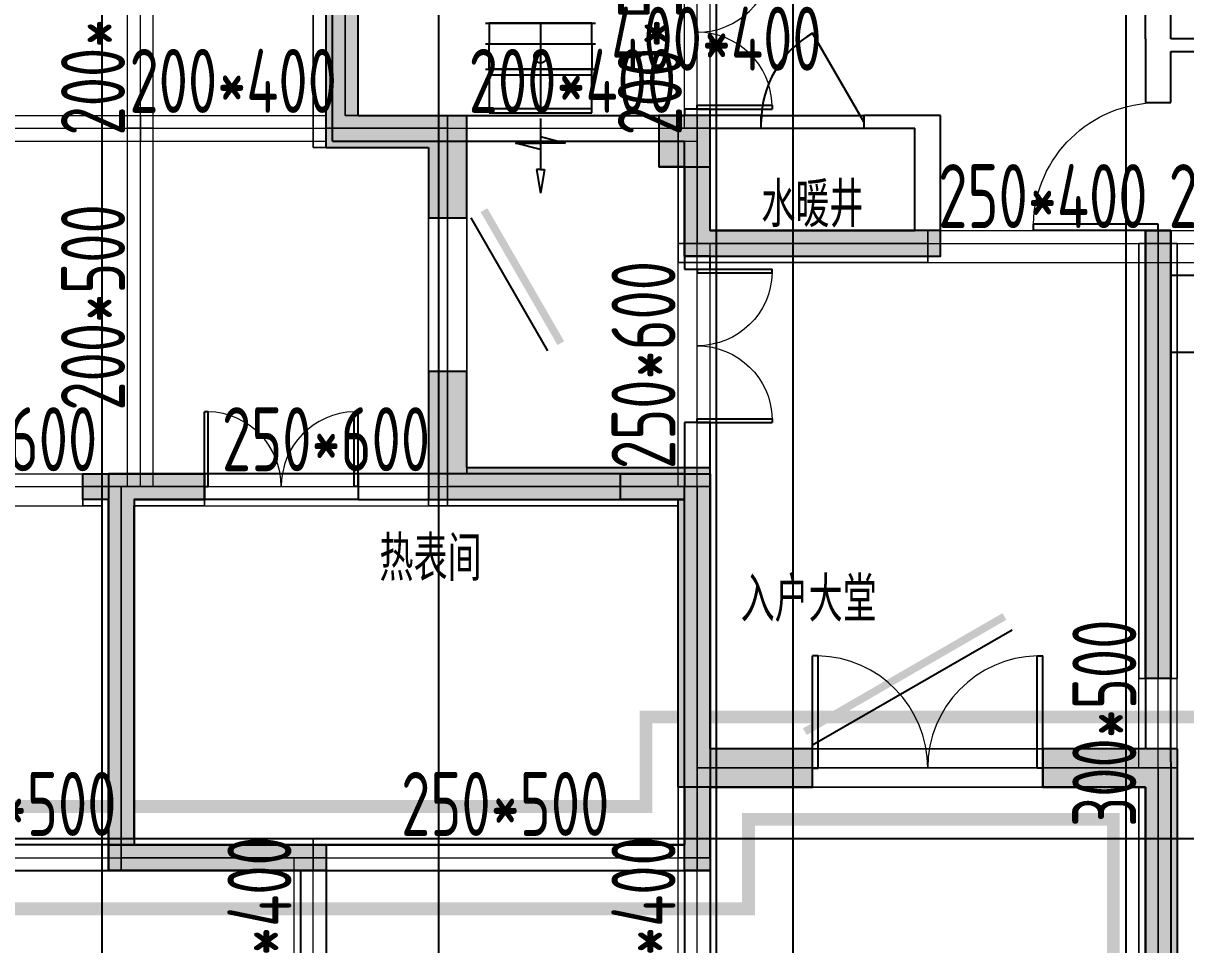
# Model space of a CAD drawing. Extents: x 369444 to 684549, y -549309 to 575337.
# Drawn here: x 585009 to 594090, y 454426 to 461628 of the extents above; entities that cross this region are included whole.
import ezdxf

# ---------------------------------------------------------------- set-up
doc = ezdxf.new("R2010")
doc.units = 0
doc.header["$LTSCALE"] = 1000
doc.header["$MEASUREMENT"] = 0
doc.linetypes.add('CENTER2', pattern=[1.125, 0.75, -0.125, 0.125, -0.125])
doc.linetypes.add('DASH', pattern=[0.35, 0.25, -0.1])
for name, color, linetype, lineweight, true_color in [('-1-0-1', 7, 'Continuous', 0, 0xc0c0c0), ('-1-1-2', 7, 'Continuous', 0, 0xc0c0c0), ('-2-0-1', 1, 'Continuous', 0, 0xff0000), ('-2-1-2', 9, 'Continuous', 0, 0x808080), ('1-6-1', 7, 'Continuous', 0, 0x55ff55), ('1-6-2', 7, 'Continuous', 0, 0x55ff55), ('11-6-1', 2, 'Continuous', 0, 0xffff00), ('11-6-2', 2, 'Continuous', 0, 0xffff00), ('11-6-5', 2, 'Continuous', 0, 0xffff00), ('12-6-1', 4, 'Continuous', 0, 0x00ffff), ('12-6-2', 4, 'Continuous', 0, 0x00ffff), ('12-6-5', 4, 'Continuous', 0, 0x00ffff)]:
    doc.layers.add(name, color=color, linetype=linetype, lineweight=lineweight, true_color=true_color)
for name, color, linetype in [('A-WALL-HATCH', 8, 'Continuous'), ('COLUMN', 9, 'Continuous'), ('DOTE', 1, 'Continuous'), ('DUCT-送风中心线', 1, 'CENTER2'), ('DUCT-送风法兰', 2, 'Continuous'), ('DUCT-送风管', 11, 'Continuous'), ('DUCT-送风管端线', 2, 'Continuous'), ('DUCT-送风阀门', 7, 'Continuous'), ('PUB_HATCH', 8, 'Continuous'), ('SURFACE', 6, 'Continuous'), ('WALL', 9, 'Continuous'), ('WINDOW', 4, 'Continuous'), ('房间名称', 72, 'Continuous'), ('砼墙', 151, 'Continuous'), ('防火分区线', 7, 'Continuous'), ('颜洞口', 1, 'Continuous'), ('风管标注', 3, 'Continuous')]:
    doc.layers.add(name, color=color, linetype=linetype)
doc.styles.add('HNSJY', font='hnsjy-07.shx', dxfattribs={"width": 0.8, "bigfont": 'hnsjy-hz.shx'})
doc.styles.add('yjkcad', font='yjkeng.shx', dxfattribs={"width": 0.7, "height": 250, "bigfont": 'yjkchn.shx'})

# ---------------------------------------------------------------- blocks, each defined once
blk = doc.blocks.new('$DORLIB2D$00000228')
at = {"color": 0, "lineweight": -2}
blk.add_line((0.5, 0), (0, 0.866), dxfattribs=at)
blk.add_arc((0.5, 0), 1, 120, 180, dxfattribs=at)
blk = doc.blocks.new('$DorLib2D$00000002')
for p, q in [((-0.5, 0), (-0.5, 0.4875)), ((-0.475, 0.4875), (-0.5, 0.4875)), ((-0.475, 0), (-0.475, 0.4875)), ((0.475, 0), (0.475, 0.4875)), ((0.475, 0.4875), (0.5, 0.4875)), ((0.5, 0), (0.5, 0.4875)), ((-0.5, 0), (-0.475, 0)), ((0.5, 0), (0.475, 0))]:
    blk.add_line(p, q)
at = {"lineweight": 13}
for centre, start, end in [((-0.4875, 0), 0, 88.5307), ((0.4875, 0), 91.4693, 180)]:
    blk.add_arc(centre, 0.4875, start, end, dxfattribs=at)
blk = doc.blocks.new('$DorLib2D$00000001')
for p, q in [((0.45, 0.975), (0.5, 0.975)), ((0.45, 0), (0.45, 0.975)), ((0.5, 0), (0.5, 0.975)), ((0.5, 0), (0.45, 0))]:
    blk.add_line(p, q)
at = {"lineweight": 13}
blk.add_arc((0.475, 0), 0.975, 91.46928, 180, dxfattribs=at)
blk = doc.blocks.new('$DorLib2D$00000191')
at = {"layer": 'WINDOW', "color": 0}
blk.add_line((-0.5, 0.15), (0.366, 0.65), dxfattribs=at)
at = {"layer": 'WINDOW', "color": 0, "const_width": 0.05}
blk.add_lwpolyline([(-0.55, 0.2366), (0.316, 0.7366)], dxfattribs=at)
blk = doc.blocks.new('$DorLib2D$00000193')
at = {"color": 0}
blk.add_line((-0.5, 0.1), (0.366, 0.6), dxfattribs=at)
at = {"color": 0, "const_width": 0.0333}
blk.add_lwpolyline([(-0.5333, 0.1577), (0.3327, 0.6577)], dxfattribs=at)
blk = doc.blocks.new('N-风管')
at = {"color": 0}
for p, q in [((38489425006.00251, 3905555356.606787, -12000), (38489425006.00251, 3905554956.808326, -12000)), ((38489425006.00251, 3905555214.988154, -12000), (38489425200.519524, 3905555165.156862, -12000)), ((38489425005.343964, 3905555115.156862, -12000), (38489424810.168404, 3905555165.156862, -12000)), ((38489424810.168404, 3905555165.156862, -12000), (38489425005.343964, 3905555165.156862, -12000)), ((38489425200.519524, 3905555165.156862, -12000), (38489425005.343964, 3905555165.156862, -12000)), ((38489425006.00251, 3905554956.808326, -12000), (38489424974.540817, 3905554956.808326, -12000)), ((38489424974.540817, 3905554956.808326, -12000), (38489425006.00251, 3905554771.894629, -12000)), ((38489425037.464203, 3905554956.808326, -12000), (38489425006.00251, 3905554771.894629, -12000)), ((38489425006.00251, 3905554956.808326, -12000), (38489425037.464203, 3905554956.808326, -12000))]:
    blk.add_line(p, q, dxfattribs=at)
at = {"layer": 'DUCT-送风中心线', "color": 0}
for p, q in [((38489425005.657181, 3905556100.868361, -0.000001), (38489425005.656967, 3905555941.289535, -0.000001)), ((38489425005.656967, 3905555740.889535, -0.000001), (38489425005.656967, 3905555435.609428, -0.000001))]:
    blk.add_line(p, q, dxfattribs=at)
at = {"layer": 'DUCT-送风法兰', "color": 0}
for p, q in [((38489424575.657181, 3905556100.96836, -0.000001), (38489425435.657181, 3905556100.96836, -0.000001)), ((38489424575.656967, 3905555941.189535, -0.000001), (38489425435.656967, 3905555941.189535, -0.000001)), ((38489424575.656967, 3905555740.989535, -0.000001), (38489425435.656967, 3905555740.989535, -0.000001))]:
    blk.add_line(p, q, dxfattribs=at)
at = {"layer": 'DUCT-送风管', "color": 0}
for p, q in [((38489424605.657181, 3905556100.868877, -0.000001), (38489424605.656967, 3905555941.290051, -0.000001)), ((38489425405.656967, 3905555941.289019, -0.000001), (38489425405.657181, 3905556100.867844, -0.000001)), ((38489424605.656982, 3905555741.0895, -0.000001), (38489424605.656967, 3905555941.0895, -0.000001)), ((38489425405.656967, 3905555941.089571, -0.000001), (38489425405.656982, 3905555741.089571, -0.000001)), ((38489424605.656967, 3905555740.889535, -0.000001), (38489424605.656967, 3905555435.609428, -0.000001)), ((38489425405.656967, 3905555435.609428, -0.000001), (38489425405.656967, 3905555740.889535, -0.000001))]:
    blk.add_line(p, q, dxfattribs=at)
at = {"layer": 'DUCT-送风管端线', "color": 0}
for p, q in [((38489425405.657181, 3905556100.867844, -0.000001), (38489424605.657181, 3905556100.868877, -0.000001)), ((38489424605.656967, 3905555941.290051, -0.000001), (38489425405.656967, 3905555941.289019, -0.000001)), ((38489424605.656967, 3905555941.0895, -0.000001), (38489425405.656967, 3905555941.089571, -0.000001)), ((38489425405.656967, 3905555740.889535, -0.000001), (38489424605.656967, 3905555740.889535, -0.000001)), ((38489424605.656982, 3905555741.0895, -0.000001), (38489425405.656982, 3905555741.089571, -0.000001)), ((38489424605.656967, 3905555435.609428, -0.000001), (38489425405.656967, 3905555435.609428, -0.000001))]:
    blk.add_line(p, q, dxfattribs=at)
at = {"layer": 'DUCT-送风阀门', "color": 0}
for p, q in [((38489425005.656967, 3905555928.589535, -0.000001), (38489425005.656982, 3905555753.589535, -0.000001)), ((38489424955.755638, 3905555844.229049, -0.000001), (38489424956.54261, 3905555850.458589, -0.000001)), ((38489424955.755638, 3905555837.949997, -0.000001), (38489424955.755638, 3905555844.229049, -0.000001)), ((38489424956.54261, 3905555831.720458, -0.000001), (38489424955.755638, 3905555837.949997, -0.000001)), ((38489424956.54261, 3905555850.458589, -0.000001), (38489424958.104149, 3905555856.540373, -0.000001)), ((38489424958.104149, 3905555825.638674, -0.000001), (38489424956.54261, 3905555831.720458, -0.000001)), ((38489424958.104149, 3905555856.540373, -0.000001), (38489424960.415619, 3905555862.378489, -0.000001)), ((38489424960.415627, 3905555819.80056, -0.000001), (38489424958.104149, 3905555825.638674, -0.000001)), ((38489424960.415619, 3905555862.378489, -0.000001), (38489424963.440567, 3905555867.880865, -0.000001)), ((38489424963.440567, 3905555867.880865, -0.000001), (38489424967.13131, 3905555872.960725, -0.000001)), ((38489424967.13131, 3905555872.960725, -0.000001), (38489424971.429611, 3905555877.537958, -0.000001)), ((38489424971.429611, 3905555877.537958, -0.000001), (38489424976.267708, 3905555881.540378, -0.000001)), ((38489424976.267708, 3905555881.540378, -0.000001), (38489424981.569283, 3905555884.904863, -0.000001)), ((38489424981.569283, 3905555884.904863, -0.000001), (38489424987.25074, 3905555887.578355, -0.000001)), ((38489424987.25074, 3905555887.578355, -0.000001), (38489424993.222473, 3905555889.51869, -0.000001)), ((38489424993.222473, 3905555889.51869, -0.000001), (38489424999.390297, 3905555890.695269, -0.000001)), ((38489424999.390297, 3905555890.695269, -0.000001), (38489425005.656967, 3905555891.089535, -0.000001)), ((38489425005.656967, 3905555891.089535, -0.000001), (38489425011.92363, 3905555890.695272, -0.000001)), ((38489425011.92363, 3905555890.695272, -0.000001), (38489425018.091461, 3905555889.518696, -0.000001)), ((38489425018.091461, 3905555889.518696, -0.000001), (38489425024.063187, 3905555887.578364, -0.000001)), ((38489425024.063187, 3905555887.578364, -0.000001), (38489425029.744652, 3905555884.904875, -0.000001)), ((38489425029.744652, 3905555884.904875, -0.000001), (38489425035.046227, 3905555881.540392, -0.000001)), ((38489425035.046227, 3905555881.540392, -0.000001), (38489425039.884323, 3905555877.537975, -0.000001)), ((38489425039.884323, 3905555877.537975, -0.000001), (38489425044.182632, 3905555872.960744, -0.000001)), ((38489425044.182632, 3905555872.960744, -0.000001), (38489425047.873367, 3905555867.880886, -0.000001)), ((38489425047.873367, 3905555867.880886, -0.000001), (38489425050.898323, 3905555862.378511, -0.000001)), ((38489425050.898323, 3905555862.378511, -0.000001), (38489425053.209801, 3905555856.540397, -0.000001)), ((38489425053.209801, 3905555825.638697, -0.000001), (38489425050.898331, 3905555819.800582, -0.000001)), ((38489425053.209801, 3905555856.540397, -0.000001), (38489425054.771339, 3905555850.458613, -0.000001)), ((38489425054.771339, 3905555831.720481, -0.000001), (38489425053.209801, 3905555825.638697, -0.000001)), ((38489425054.771339, 3905555850.458613, -0.000001), (38489425055.558311, 3905555844.229074, -0.000001)), ((38489425055.558311, 3905555837.950022, -0.000001), (38489425054.771339, 3905555831.720481, -0.000001)), ((38489425055.558311, 3905555844.229074, -0.000001), (38489425055.558311, 3905555837.950022, -0.000001)), ((38489424963.440582, 3905555814.298185, -0.000001), (38489424960.415627, 3905555819.80056, -0.000001)), ((38489424967.131317, 3905555809.218326, -0.000001), (38489424963.440582, 3905555814.298185, -0.000001)), ((38489424971.429626, 3905555804.641096, -0.000001), (38489424967.131317, 3905555809.218326, -0.000001)), ((38489424976.267723, 3905555800.638678, -0.000001), (38489424971.429626, 3905555804.641096, -0.000001)), ((38489424981.569298, 3905555797.274195, -0.000001), (38489424976.267723, 3905555800.638678, -0.000001)), ((38489424987.250763, 3905555794.600707, -0.000001), (38489424981.569298, 3905555797.274195, -0.000001)), ((38489424993.222488, 3905555792.660374, -0.000001), (38489424987.250763, 3905555794.600707, -0.000001)), ((38489424999.39032, 3905555791.483799, -0.000001), (38489424993.222488, 3905555792.660374, -0.000001)), ((38489425005.656982, 3905555791.089535, -0.000001), (38489424999.39032, 3905555791.483799, -0.000001)), ((38489425011.923653, 3905555791.483802, -0.000001), (38489425005.656982, 3905555791.089535, -0.000001)), ((38489425018.091476, 3905555792.66038, -0.000001), (38489425011.923653, 3905555791.483802, -0.000001)), ((38489425024.06321, 3905555794.600716, -0.000001), (38489425018.091476, 3905555792.66038, -0.000001)), ((38489425029.744667, 3905555797.274207, -0.000001), (38489425024.06321, 3905555794.600716, -0.000001)), ((38489425035.046242, 3905555800.638693, -0.000001), (38489425029.744667, 3905555797.274207, -0.000001)), ((38489425039.884338, 3905555804.641112, -0.000001), (38489425035.046242, 3905555800.638693, -0.000001)), ((38489425044.18264, 3905555809.218345, -0.000001), (38489425039.884338, 3905555804.641112, -0.000001)), ((38489425047.873367, 3905555814.298206, -0.000001), (38489425044.18264, 3905555809.218345, -0.000001)), ((38489425050.898331, 3905555819.800582, -0.000001), (38489425047.873367, 3905555814.298206, -0.000001))]:
    blk.add_line(p, q, dxfattribs=at)
at = {"layer": '颜洞口', "color": 0}
for p, q in [((38489424605.656967, 3905555695.609428), (38489424605.656967, 3905555400.949852)), ((38489425405.656967, 3905555695.609428), (38489424605.656967, 3905555695.609428)), ((38489425405.656967, 3905555400.949852), (38489425405.656967, 3905555695.609428)), ((38489424605.656967, 3905555400.949852), (38489425405.656967, 3905555400.949852))]:
    blk.add_line(p, q, dxfattribs=at)

msp = doc.modelspace()

# ---------------------------------------------------------------- hatches: boundary and pattern name
at = {"layer": 'A-WALL-HATCH'}
msp.add_hatch(color=256, dxfattribs=at).paths.add_polyline_path([(589974.7, 460506.5), (590374.7, 460506.5), (590374.7, 460906.5), (589974.7, 460906.5)])
at = {"layer": 'PUB_HATCH'}
for points in [[(587374.6, 460657), (587624.6, 460907), (587624.6, 464707), (587541.3, 464823.6), (587374.6, 464807)], [(587624.6, 460907), (587374.6, 460657), (588174.6, 460657), (588474.6, 460907)], [(588174.6, 460657), (588174.6, 460107), (588474.6, 460107), (588474.6, 460907)], [(588474.6, 458157), (588474.6, 458907), (588174.6, 458907), (588174.6, 457907)], [(588474.6, 458157), (588174.6, 457907), (590124.6, 457907), (590374.6, 458157)], [(590124.6, 455656.9), (590374.6, 455957), (590374.6, 458157), (590124.6, 457907)], [(591174.5, 455957.5), (590374.6, 455957), (590124.6, 455656.9), (591174.7, 455657.5)], [(593774.6, 455657.1), (594024.6, 455956.9), (592974.7, 455957.5), (592974.5, 455657.5)], [(593774.6, 454007), (594024.6, 454257), (594024.6, 455956.9), (593774.6, 455657.1)]]:
    msp.add_hatch(color=256, dxfattribs=at).paths.add_polyline_path(points)
at = {"layer": 'SURFACE'}
h = msp.add_hatch(color=8, dxfattribs=at)
h.dxf.hatch_style = 1
h.paths.add_polyline_path([(592174.5, 460007), (590374.5, 460007), (590374.5, 460507), (590374.5, 460907), (589974.5, 460907), (589974.5, 460507), (590174.5, 460507), (590174.5, 459807), (592174.5, 459807)])
h = msp.add_hatch(color=8, dxfattribs=at)
h.dxf.hatch_style = 1
h.paths.add_polyline_path([(593974.5, 460007), (593974.5, 456507), (593774.5, 456507), (593774.5, 460007)])
h = msp.add_hatch(color=8, dxfattribs=at)
h.dxf.hatch_style = 1
h.paths.add_polyline_path([(587374.5, 455007), (585674.5, 455007), (585674.5, 457907), (585474.5, 457907), (585474.5, 458107), (585874.5, 458107), (586424.5, 458107), (586424.5, 457907), (585874.5, 457907), (585874.5, 455207), (587374.5, 455207)])
h = msp.add_hatch(color=8, dxfattribs=at)
h.dxf.hatch_style = 1
h.paths.add_polyline_path([(590374.5, 458107), (590374.5, 455007), (590174.5, 455007), (590174.5, 457907), (589674.5, 457907), (589674.5, 458107)])

# ---------------------------------------------------------------- linework, layer by layer
at = {"layer": '-1-0-1', "color": 0}
for p in [(585924.3, 460806.9, -3600), (587374.3, 460806.9, -3600), (588324.3, 460806.9, -3600), (590274.3, 460806.9, -3600), (590274.3, 459906.9, -3600), (592074.3, 459906.9, -3600), (593874.3, 459906.9, -3600), (585474.3, 458006.9, -3600), (585774.3, 458006.9, -3600), (585924.3, 458006.9, -3600), (586424.3, 458006.9, -3600), (588324.3, 458006.9, -3600), (589674.3, 458006.9, -3600), (590274.3, 458006.9, -3600), (585774.3, 457056.9, -3600), (593874.3, 456506.9, -3600), (585774.3, 455806.9, -3600), (590274.3, 455807.8, -3600), (593874.3, 455807.8, -3600), (585774.3, 455106.9, -3600), (587274.3, 455106.9, -3600), (590274.3, 455106.9, -3600)]:
    msp.add_point(p, dxfattribs=at)
at = {"layer": '-1-1-2', "color": 0}
for p, q in [((585924.3, 460806.9, -3600), (585924.3, 460806.9)), ((587374.3, 460806.9, -3600), (587374.3, 460806.9)), ((588324.3, 460806.9, -3600), (588324.3, 460806.9)), ((590274.3, 460806.9, -3600), (590274.3, 460806.9)), ((590274.3, 459906.9, -3600), (590274.3, 459906.9)), ((592074.3, 459906.9, -3600), (592074.3, 459906.9)), ((593874.3, 459906.9, -3600), (593874.3, 459906.9)), ((585474.3, 458006.9, -3600), (585474.3, 458006.9)), ((585774.3, 458006.9, -3600), (585774.3, 458006.9)), ((585924.3, 458006.9, -3600), (585924.3, 458006.9)), ((586424.3, 458006.9, -3600), (586424.3, 458006.9)), ((588324.3, 458006.9, -3600), (588324.3, 458006.9)), ((589674.3, 458006.9, -3600), (589674.3, 458006.9)), ((590274.3, 458006.9, -3600), (590274.3, 458006.9)), ((585774.3, 457056.9, -3600), (585774.3, 457056.9)), ((593874.3, 456506.9, -3600), (593874.3, 456506.9)), ((585774.3, 455806.9, -3600), (585774.3, 455806.9)), ((590274.3, 455807.8, -3600), (590274.3, 455807.8)), ((593874.3, 455807.8, -3600), (593874.3, 455807.8)), ((585774.3, 455106.9, -3600), (585774.3, 455106.9)), ((587274.3, 455106.9, -3600), (587274.3, 455106.9)), ((590274.3, 455106.9, -3600), (590274.3, 455106.9))]:
    msp.add_line(p, q, dxfattribs=at)
at = {"layer": '-2-0-1', "color": 0}
for p, q in [((585924.3, 460806.9, -3600), (585924.3, 462306.9, -3600)), ((587374.3, 460806.9, -3600), (587374.3, 462306.9, -3600)), ((590274.3, 460806.9, -3600), (590274.3, 462306.9, -3600)), ((581924.3, 460806.9, -3600), (585924.3, 460806.9, -3600)), ((585924.3, 460806.9, -3600), (587374.3, 460806.9, -3600)), ((585924.3, 458006.9, -3600), (585924.3, 460806.9, -3600)), ((587374.3, 460806.9, -3600), (588324.3, 460806.9, -3600)), ((588324.3, 458006.9, -3600), (588324.3, 460806.9, -3600)), ((588324.3, 460806.9, -3600), (590274.3, 460806.9, -3600)), ((590274.3, 459906.9, -3600), (590274.3, 460806.9, -3600)), ((590274.3, 458006.9, -3600), (590274.3, 459906.9, -3600)), ((590274.3, 459906.9, -3600), (592074.3, 459906.9, -3600)), ((592074.3, 459906.9, -3600), (593874.3, 459906.9, -3600)), ((593874.3, 459906.9, -3600), (595674.3, 459906.9, -3600)), ((593874.3, 456506.9, -3600), (593874.3, 459906.9, -3600)), ((584074.3, 458006.9, -3600), (585474.3, 458006.9, -3600)), ((585474.3, 458006.9, -3600), (585774.3, 458006.9, -3600)), ((585774.3, 457056.9, -3600), (585774.3, 458006.9, -3600)), ((585774.3, 458006.9, -3600), (585924.3, 458006.9, -3600)), ((585924.3, 458006.9, -3600), (586424.3, 458006.9, -3600)), ((586424.3, 458006.9, -3600), (588324.3, 458006.9, -3600)), ((588324.3, 458006.9, -3600), (589674.3, 458006.9, -3600)), ((589674.3, 458006.9, -3600), (590274.3, 458006.9, -3600)), ((590274.3, 455807.8, -3600), (590274.3, 458006.9, -3600)), ((585774.3, 455806.9, -3600), (585774.3, 457056.9, -3600)), ((593874.3, 455807.8, -3600), (593874.3, 456506.9, -3600)), ((585774.3, 455106.9, -3600), (585774.3, 455806.9, -3600)), ((590274.3, 455106.9, -3600), (590274.3, 455807.8, -3600)), ((590274.3, 455807.8, -3600), (593874.3, 455807.8, -3600)), ((593874.3, 454132.2, -3600), (593874.3, 455807.8, -3600)), ((584074.3, 455106.9, -3600), (585774.3, 455106.9, -3600)), ((585774.3, 455106.9, -3600), (587274.3, 455106.9, -3600)), ((587274.3, 453806.9, -3600), (587274.3, 455106.9, -3600)), ((587274.3, 455106.9, -3600), (590274.3, 455106.9, -3600)), ((590274.3, 453806.9, -3600), (590274.3, 455106.9, -3600))]:
    msp.add_line(p, q, dxfattribs=at)
at = {"layer": '-2-1-2', "color": 0}
for p, q in [((585924.3, 460806.9), (585924.3, 462306.9)), ((587374.3, 460806.9), (587374.3, 462306.9)), ((590274.3, 460806.9), (590274.3, 462306.9)), ((581924.3, 460806.9), (585924.3, 460806.9)), ((585924.3, 460806.9), (587374.3, 460806.9)), ((585924.3, 458006.9), (585924.3, 460806.9)), ((587374.3, 460806.9), (588324.3, 460806.9)), ((588324.3, 458006.9), (588324.3, 460806.9)), ((588324.3, 460806.9), (590274.3, 460806.9)), ((590274.3, 459906.9), (590274.3, 460806.9)), ((590274.3, 458006.9), (590274.3, 459906.9)), ((590274.3, 459906.9), (592074.3, 459906.9)), ((592074.3, 459906.9), (593874.3, 459906.9)), ((593874.3, 459906.9), (595674.3, 459906.9)), ((593874.3, 456506.9), (593874.3, 459906.9)), ((584074.3, 458006.9), (585474.3, 458006.9)), ((585474.3, 458006.9), (585774.3, 458006.9)), ((585774.3, 457056.9), (585774.3, 458006.9)), ((585774.3, 458006.9), (585924.3, 458006.9)), ((585924.3, 458006.9), (586424.3, 458006.9)), ((586424.3, 458006.9), (588324.3, 458006.9)), ((588324.3, 458006.9), (589674.3, 458006.9)), ((589674.3, 458006.9), (590274.3, 458006.9)), ((590274.3, 455807.8), (590274.3, 458006.9)), ((585774.3, 455806.9), (585774.3, 457056.9)), ((593874.3, 455807.8), (593874.3, 456506.9)), ((585774.3, 455106.9), (585774.3, 455806.9)), ((590274.3, 455106.9), (590274.3, 455807.8)), ((590274.3, 455807.8), (593874.3, 455807.8)), ((593874.3, 454132.2), (593874.3, 455807.8)), ((584074.3, 455106.9), (585774.3, 455106.9)), ((585774.3, 455106.9), (587274.3, 455106.9)), ((587274.3, 453806.9), (587274.3, 455106.9)), ((587274.3, 455106.9), (590274.3, 455106.9)), ((590274.3, 453806.9), (590274.3, 455106.9))]:
    msp.add_line(p, q, dxfattribs=at)
at = {"layer": '1-6-1', "color": 0}
for p, q in [((587274.3, 462306.9, -8700), (587274.3, 460656.9, -8700)), ((587274.3, 460656.9, -5100), (587274.3, 462306.9, -5100)), ((587524.3, 462306.9, -5100), (587524.3, 460906.9, -5100)), ((587524.3, 460906.9, -8700), (587524.3, 462306.9, -8700)), ((587524.3, 460906.9, -5100), (587524.3, 460906.9, -8700)), ((587524.3, 460906.9, -8700), (587524.3, 460906.9, -5100)), ((588474.3, 460906.9, -8700), (587524.3, 460906.9, -8700)), ((587524.3, 460906.9, -5100), (588474.3, 460906.9, -5100)), ((588474.3, 460906.9), (588474.3, 458106.9)), ((588474.3, 460906.9, -3600), (588474.3, 460906.9)), ((588474.3, 458106.9, -3600), (588474.3, 460906.9, -3600)), ((588474.3, 460906.9, -5100), (588474.3, 460906.9, -8700)), ((590124.3, 460806.9, -3600), (590124.3, 459756.9, -3600)), ((590124.3, 460806.9), (590124.3, 460806.9, -3600)), ((590124.3, 459756.9), (590124.3, 460806.9)), ((590124.3, 460806.9, -3600), (590124.3, 460806.9)), ((590374.3, 460806.9, -3600), (590124.3, 460806.9, -3600)), ((590124.3, 460806.9), (590374.3, 460806.9)), ((590374.3, 460806.9), (590374.3, 460006.9)), ((590374.3, 460806.9, -3600), (590374.3, 460806.9)), ((590374.3, 460006.9, -3600), (590374.3, 460806.9, -3600)), ((590374.3, 460806.9), (590374.3, 460806.9, -3600)), ((587274.3, 460656.9, -8700), (587274.3, 460656.9, -5100)), ((587274.3, 460656.9, -5100), (587274.3, 460656.9, -8700)), ((588174.3, 460656.9, -5100), (587274.3, 460656.9, -5100)), ((587274.3, 460656.9, -8700), (588174.3, 460656.9, -8700)), ((588174.3, 460656.9, -3600), (588174.3, 457856.9, -3600)), ((588174.3, 460656.9), (588174.3, 460656.9, -3600)), ((588174.3, 457856.9), (588174.3, 460656.9)), ((588174.3, 460656.9, -8700), (588174.3, 460656.9, -5100)), ((590374.3, 460006.9), (590374.3, 460006.9, -3600)), ((590374.3, 460006.9, -3600), (590374.3, 460006.9)), ((592074.3, 460006.9, -3600), (590374.3, 460006.9, -3600)), ((590374.3, 460006.9), (592074.3, 460006.9)), ((592074.3, 460006.9), (592074.3, 460006.9, -3600)), ((592074.3, 460006.9, -3600), (592074.3, 460006.9)), ((592074.3, 459756.9, -3600), (592074.3, 460006.9, -3600)), ((592074.3, 460006.9), (592074.3, 459756.9)), ((593724.3, 459906.9, -3600), (593724.3, 456506.9, -3600)), ((593724.3, 459906.9), (593724.3, 459906.9, -3600)), ((593724.3, 456506.9), (593724.3, 459906.9)), ((593724.3, 459906.9, -3600), (593724.3, 459906.9)), ((594024.3, 459906.9, -3600), (593724.3, 459906.9, -3600)), ((593724.3, 459906.9), (594024.3, 459906.9)), ((594024.3, 459906.9), (594024.3, 456506.9)), ((594024.3, 459906.9, -3600), (594024.3, 459906.9)), ((594024.3, 456506.9, -3600), (594024.3, 459906.9, -3600)), ((594024.3, 459906.9), (594024.3, 459906.9, -3600)), ((590124.3, 459756.9, -3600), (590124.3, 459756.9)), ((590124.3, 459756.9), (590124.3, 459756.9, -3600)), ((592074.3, 459756.9), (590124.3, 459756.9)), ((590124.3, 459756.9, -3600), (592074.3, 459756.9, -3600)), ((592074.3, 459756.9, -3600), (592074.3, 459756.9)), ((592074.3, 459756.9), (592074.3, 459756.9, -3600)), ((585474.3, 458106.9, -3600), (585474.3, 458106.9)), ((585774.3, 458106.9, -3600), (585474.3, 458106.9, -3600)), ((585474.3, 458106.9), (585774.3, 458106.9)), ((585474.3, 458106.9, -3600), (585474.3, 457856.9, -3600)), ((585474.3, 458106.9), (585474.3, 458106.9, -3600)), ((585474.3, 457856.9), (585474.3, 458106.9)), ((585774.3, 458106.9), (585774.3, 458106.9, -3600)), ((585774.3, 458106.9, -3600), (585774.3, 458106.9)), ((585924.3, 458106.9, -3600), (585774.3, 458106.9, -3600)), ((585774.3, 458106.9), (585924.3, 458106.9)), ((585924.3, 458106.9, -3600), (585924.3, 458106.9)), ((586424.3, 458106.9, -3600), (585924.3, 458106.9, -3600)), ((585924.3, 458106.9), (586424.3, 458106.9)), ((585924.3, 458106.9), (585924.3, 458106.9, -3600)), ((586424.3, 458106.9), (586424.3, 458106.9, -3600)), ((586424.3, 458106.9, -3600), (586424.3, 458106.9)), ((586424.3, 457856.9, -3600), (586424.3, 458106.9, -3600)), ((586424.3, 458106.9), (586424.3, 457856.9)), ((588474.3, 458106.9, -3600), (588474.3, 458106.9)), ((589674.3, 458106.9, -3600), (588474.3, 458106.9, -3600)), ((588474.3, 458106.9), (589674.3, 458106.9)), ((588474.3, 458106.9), (588474.3, 458106.9, -3600)), ((589674.3, 458106.9), (589674.3, 458106.9, -3600)), ((589674.3, 458106.9, -3600), (589674.3, 458106.9)), ((590374.3, 458106.9, -3600), (589674.3, 458106.9, -3600)), ((589674.3, 458106.9), (590374.3, 458106.9)), ((590374.3, 458106.9), (590374.3, 458106.9, -3600)), ((590374.3, 458106.9), (590374.3, 455957.8)), ((590374.3, 458106.9, -3600), (590374.3, 458106.9)), ((590374.3, 455957.8, -3600), (590374.3, 458106.9, -3600)), ((585474.3, 457856.9), (585474.3, 457856.9, -3600)), ((585624.3, 457856.9), (585474.3, 457856.9)), ((585474.3, 457856.9, -3600), (585624.3, 457856.9, -3600)), ((585474.3, 457856.9, -3600), (585474.3, 457856.9)), ((585624.3, 457856.9, -3600), (585624.3, 457856.9)), ((585624.3, 457856.9, -3600), (585624.3, 457056.9, -3600)), ((585624.3, 457856.9), (585624.3, 457856.9, -3600)), ((585624.3, 457056.9), (585624.3, 457856.9)), ((585874.3, 457856.9), (585874.3, 457056.9)), ((585874.3, 457856.9, -3600), (585874.3, 457856.9)), ((585874.3, 457056.9, -3600), (585874.3, 457856.9, -3600)), ((585874.3, 457856.9), (585874.3, 457856.9, -3600)), ((585924.3, 457856.9), (585874.3, 457856.9)), ((585874.3, 457856.9, -3600), (585924.3, 457856.9, -3600)), ((585924.3, 457856.9), (585924.3, 457856.9, -3600)), ((586424.3, 457856.9), (585924.3, 457856.9)), ((585924.3, 457856.9, -3600), (586424.3, 457856.9, -3600)), ((585924.3, 457856.9, -3600), (585924.3, 457856.9)), ((586424.3, 457856.9, -3600), (586424.3, 457856.9)), ((586424.3, 457856.9), (586424.3, 457856.9, -3600)), ((588174.3, 457856.9), (588174.3, 457856.9, -3600)), ((589674.3, 457856.9), (588174.3, 457856.9)), ((588174.3, 457856.9, -3600), (589674.3, 457856.9, -3600)), ((588174.3, 457856.9, -3600), (588174.3, 457856.9)), ((589674.3, 457856.9, -3600), (589674.3, 457856.9)), ((589674.3, 457856.9), (589674.3, 457856.9, -3600)), ((590124.3, 457856.9), (589674.3, 457856.9)), ((589674.3, 457856.9, -3600), (590124.3, 457856.9, -3600)), ((590124.3, 457856.9, -3600), (590124.3, 457856.9)), ((590124.3, 457856.9, -3600), (590124.3, 455807.8, -3600)), ((590124.3, 457856.9), (590124.3, 457856.9, -3600)), ((590124.3, 455807.8), (590124.3, 457856.9)), ((585624.3, 457056.9, -3600), (585624.3, 455806.9, -3600)), ((585624.3, 457056.9), (585624.3, 457056.9, -3600)), ((585624.3, 455806.9), (585624.3, 457056.9)), ((585624.3, 457056.9, -3600), (585624.3, 457056.9)), ((585874.3, 457056.9), (585874.3, 455806.9)), ((585874.3, 457056.9, -3600), (585874.3, 457056.9)), ((585874.3, 455806.9, -3600), (585874.3, 457056.9, -3600)), ((585874.3, 457056.9), (585874.3, 457056.9, -3600)), ((593724.3, 456506.9, -3600), (593724.3, 456506.9)), ((593724.3, 456506.9, -3600), (594024.3, 456506.9, -3600)), ((593724.3, 456506.9), (593724.3, 456506.9, -3600)), ((594024.3, 456506.9), (593724.3, 456506.9)), ((594024.3, 456506.9), (594024.3, 456506.9, -3600)), ((594024.3, 456506.9, -3600), (594024.3, 456506.9)), ((590374.3, 455957.8, -8700), (590374.3, 455957.8, -5100)), ((594024.3, 455957.8, -8700), (590374.3, 455957.8, -8700)), ((590374.3, 455957.8, -5100), (594024.3, 455957.8, -5100)), ((590374.3, 455957.8), (590374.3, 455957.8, -3600)), ((594024.3, 455957.8, -5100), (594024.3, 454257.2, -5100)), ((594024.3, 455957.8, -8700), (594024.3, 455957.8, -5100)), ((594024.3, 454257.2, -8700), (594024.3, 455957.8, -8700)), ((594024.3, 455957.8, -5100), (594024.3, 455957.8, -8700)), ((585624.3, 455806.9, -3600), (585624.3, 455806.9)), ((585624.3, 455806.9, -3600), (585624.3, 455006.9, -3600)), ((585624.3, 455806.9), (585624.3, 455806.9, -3600)), ((585624.3, 455006.9), (585624.3, 455806.9)), ((585874.3, 455806.9), (585874.3, 455806.9, -3600)), ((585874.3, 455806.9), (585874.3, 455256.9)), ((585874.3, 455806.9, -3600), (585874.3, 455806.9)), ((585874.3, 455256.9, -3600), (585874.3, 455806.9, -3600)), ((590124.3, 455807.8, -3600), (590124.3, 455106.9, -3600)), ((590124.3, 455807.8), (590124.3, 455807.8, -3600)), ((590124.3, 455106.9), (590124.3, 455807.8)), ((590124.3, 455807.8, -3600), (590124.3, 455807.8)), ((590374.3, 455657.8), (590374.3, 455106.9)), ((590374.3, 455657.8, -3600), (590374.3, 455657.8)), ((590374.3, 455106.9, -3600), (590374.3, 455657.8, -3600)), ((590374.3, 455657.8, -5100), (590374.3, 455657.8, -8700)), ((593724.3, 455657.8, -5100), (590374.3, 455657.8, -5100)), ((590374.3, 455657.8, -8700), (593724.3, 455657.8, -8700)), ((593724.3, 455657.8, -8700), (593724.3, 454132.2, -8700)), ((593724.3, 455657.8, -5100), (593724.3, 455657.8, -8700)), ((593724.3, 454132.2, -5100), (593724.3, 455657.8, -5100)), ((593724.3, 455657.8, -8700), (593724.3, 455657.8, -5100)), ((585874.3, 455256.9), (585874.3, 455256.9, -3600)), ((585874.3, 455256.9, -3600), (585874.3, 455256.9)), ((587274.3, 455256.9, -3600), (585874.3, 455256.9, -3600)), ((585874.3, 455256.9), (587274.3, 455256.9)), ((587274.3, 455256.9), (587274.3, 455256.9, -3600)), ((587274.3, 455256.9, -3600), (587274.3, 455256.9)), ((587274.3, 455006.9, -3600), (587274.3, 455256.9, -3600)), ((587274.3, 455256.9), (587274.3, 455006.9)), ((590124.3, 455106.9, -3600), (590124.3, 455106.9)), ((590124.3, 455106.9, -3600), (590374.3, 455106.9, -3600)), ((590124.3, 455106.9), (590124.3, 455106.9, -3600)), ((590374.3, 455106.9), (590124.3, 455106.9)), ((590374.3, 455106.9), (590374.3, 455106.9, -3600)), ((590374.3, 455106.9, -3600), (590374.3, 455106.9)), ((585624.3, 455006.9, -3600), (585624.3, 455006.9)), ((585624.3, 455006.9), (585624.3, 455006.9, -3600)), ((587274.3, 455006.9), (585624.3, 455006.9)), ((585624.3, 455006.9, -3600), (587274.3, 455006.9, -3600)), ((587274.3, 455006.9, -3600), (587274.3, 455006.9)), ((587274.3, 455006.9), (587274.3, 455006.9, -3600))]:
    msp.add_line(p, q, dxfattribs=at)
at = {"layer": '1-6-2', "color": 0}
for p, q in [((587374.3, 462306.9, -5100), (587374.3, 460806.9, -5100)), ((587374.3, 460806.9, -8700), (587374.3, 462306.9, -8700)), ((587374.3, 460806.9, -5100), (587374.3, 460806.9, -8700)), ((587374.3, 460806.9, -5100), (587374.3, 460806.9, -8700)), ((588324.3, 460806.9, -5100), (587374.3, 460806.9, -5100)), ((587374.3, 460806.9, -8700), (588324.3, 460806.9, -8700)), ((588324.3, 460806.9), (588324.3, 458006.9)), ((588324.3, 460806.9, -3600), (588324.3, 460806.9)), ((588324.3, 458006.9, -3600), (588324.3, 460806.9, -3600)), ((588324.3, 460806.9, -8700), (588324.3, 460806.9, -5100)), ((590274.3, 460806.9), (590274.3, 459906.9)), ((590274.3, 460806.9, -3600), (590274.3, 460806.9)), ((590274.3, 459906.9, -3600), (590274.3, 460806.9, -3600)), ((590274.3, 459906.9), (590274.3, 459906.9, -3600)), ((590274.3, 459906.9), (590274.3, 459906.9, -3600)), ((592074.3, 459906.9), (590274.3, 459906.9)), ((590274.3, 459906.9, -3600), (592074.3, 459906.9, -3600)), ((592074.3, 459906.9, -3600), (592074.3, 459906.9)), ((593874.3, 459906.9), (593874.3, 456506.9)), ((593874.3, 459906.9, -3600), (593874.3, 459906.9)), ((593874.3, 456506.9, -3600), (593874.3, 459906.9, -3600)), ((585474.3, 458006.9), (585474.3, 458006.9, -3600)), ((585774.3, 458006.9), (585474.3, 458006.9)), ((585474.3, 458006.9, -3600), (585774.3, 458006.9, -3600)), ((585774.3, 458006.9, -3600), (585774.3, 458006.9)), ((585774.3, 458006.9), (585774.3, 457056.9)), ((585774.3, 458006.9, -3600), (585774.3, 458006.9)), ((585774.3, 457056.9, -3600), (585774.3, 458006.9, -3600)), ((585774.3, 458006.9), (585774.3, 458006.9, -3600)), ((585924.3, 458006.9), (585774.3, 458006.9)), ((585774.3, 458006.9, -3600), (585924.3, 458006.9, -3600)), ((585924.3, 458006.9), (585924.3, 458006.9, -3600)), ((586424.3, 458006.9), (585924.3, 458006.9)), ((585924.3, 458006.9, -3600), (586424.3, 458006.9, -3600)), ((585924.3, 458006.9, -3600), (585924.3, 458006.9)), ((586424.3, 458006.9, -3600), (586424.3, 458006.9)), ((588324.3, 458006.9), (588324.3, 458006.9, -3600)), ((589674.3, 458006.9), (588324.3, 458006.9)), ((588324.3, 458006.9, -3600), (589674.3, 458006.9, -3600)), ((588324.3, 458006.9), (588324.3, 458006.9, -3600)), ((589674.3, 458006.9, -3600), (589674.3, 458006.9)), ((589674.3, 458006.9), (589674.3, 458006.9, -3600)), ((590274.3, 458006.9), (589674.3, 458006.9)), ((589674.3, 458006.9, -3600), (590274.3, 458006.9, -3600)), ((590274.3, 458006.9, -3600), (590274.3, 458006.9)), ((590274.3, 458006.9), (590274.3, 455807.8)), ((590274.3, 458006.9, -3600), (590274.3, 458006.9)), ((590274.3, 455807.8, -3600), (590274.3, 458006.9, -3600)), ((585774.3, 457056.9), (585774.3, 455806.9)), ((585774.3, 457056.9, -3600), (585774.3, 457056.9)), ((585774.3, 455806.9, -3600), (585774.3, 457056.9, -3600)), ((585774.3, 457056.9), (585774.3, 457056.9, -3600)), ((593874.3, 456506.9), (593874.3, 456506.9, -3600)), ((585774.3, 455806.9), (585774.3, 455806.9, -3600)), ((585774.3, 455806.9), (585774.3, 455106.9)), ((585774.3, 455806.9, -3600), (585774.3, 455806.9)), ((585774.3, 455106.9, -3600), (585774.3, 455806.9, -3600)), ((590274.3, 455807.8), (590274.3, 455106.9)), ((590274.3, 455807.8, -3600), (590274.3, 455807.8)), ((590274.3, 455106.9, -3600), (590274.3, 455807.8, -3600)), ((590274.3, 455807.8, -5100), (590274.3, 455807.8, -8700)), ((593874.3, 455807.8, -5100), (590274.3, 455807.8, -5100)), ((590274.3, 455807.8, -8700), (593874.3, 455807.8, -8700)), ((590274.3, 455807.8), (590274.3, 455807.8, -3600)), ((593874.3, 455807.8, -5100), (593874.3, 454132.2, -5100)), ((593874.3, 455807.8, -8700), (593874.3, 455807.8, -5100)), ((593874.3, 454132.2, -8700), (593874.3, 455807.8, -8700)), ((593874.3, 455807.8, -8700), (593874.3, 455807.8, -5100)), ((585774.3, 455106.9), (585774.3, 455106.9, -3600)), ((585774.3, 455106.9), (585774.3, 455106.9, -3600)), ((587274.3, 455106.9), (585774.3, 455106.9)), ((585774.3, 455106.9, -3600), (587274.3, 455106.9, -3600)), ((587274.3, 455106.9, -3600), (587274.3, 455106.9)), ((590274.3, 455106.9), (590274.3, 455106.9, -3600))]:
    msp.add_line(p, q, dxfattribs=at)
at = {"layer": '11-6-1', "color": 0}
for p, q in [((589974.3, 460906.9), (589974.3, 460506.9)), ((590374.3, 460906.9), (589974.3, 460906.9)), ((589974.3, 460906.9, -3600), (589974.3, 460506.9, -3600)), ((590374.3, 460906.9, -3600), (589974.3, 460906.9, -3600)), ((589974.3, 460906.9, -3600), (589974.3, 460906.9)), ((590374.3, 460506.9), (590374.3, 460906.9)), ((590374.3, 460506.9, -3600), (590374.3, 460906.9, -3600)), ((590374.3, 460906.9, -3600), (590374.3, 460906.9)), ((589974.3, 460506.9), (590374.3, 460506.9)), ((589974.3, 460506.9, -3600), (590374.3, 460506.9, -3600)), ((589974.3, 460506.9, -3600), (589974.3, 460506.9)), ((590374.3, 460506.9, -3600), (590374.3, 460506.9))]:
    msp.add_line(p, q, dxfattribs=at)
at = {"layer": '11-6-2', "color": 0}
msp.add_line((590274.3, 460806.9, -3600), (590274.3, 460806.9), dxfattribs=at)
at = {"layer": '12-6-1', "color": 0}
for p, q in [((585824.3, 460806.9), (585824.3, 462306.9)), ((585824.3, 460806.9, -500), (585824.3, 462306.9, -500)), ((586024.3, 460806.9), (586024.3, 462306.9)), ((586024.3, 460806.9, -500), (586024.3, 462306.9, -500)), ((590174.3, 460806.9), (590174.3, 462306.9)), ((590174.3, 460806.9, -500), (590174.3, 462306.9, -500)), ((590374.3, 460806.9), (590374.3, 462306.9)), ((590374.3, 460806.9, -500), (590374.3, 462306.9, -500)), ((581924.3, 460906.9), (585924.3, 460906.9)), ((581924.3, 460906.9, -400), (585924.3, 460906.9, -400)), ((585924.3, 460906.9, -5100), (585924.3, 460706.9, -5100)), ((585924.3, 460906.9, -5500), (585924.3, 460906.9, -5100)), ((585924.3, 460706.9, -5500), (585924.3, 460906.9, -5500)), ((585924.3, 460906.9, -5100), (587374.3, 460906.9, -5100)), ((585924.3, 460906.9, -5500), (587374.3, 460906.9, -5500)), ((585924.3, 460906.9), (585924.3, 460706.9)), ((585924.3, 460906.9, -400), (585924.3, 460906.9)), ((585924.3, 460706.9, -400), (585924.3, 460906.9, -400)), ((587374.3, 460906.9, -5100), (587374.3, 460706.9, -5100)), ((587374.3, 460906.9, -5500), (587374.3, 460906.9, -5100)), ((587374.3, 460706.9, -5500), (587374.3, 460906.9, -5500)), ((588324.3, 460906.9), (588324.3, 460706.9)), ((588324.3, 460906.9, -400), (588324.3, 460906.9)), ((588324.3, 460706.9, -400), (588324.3, 460906.9, -400)), ((588324.3, 460906.9), (590274.3, 460906.9)), ((588324.3, 460906.9, -400), (590274.3, 460906.9, -400)), ((590274.3, 460906.9), (590274.3, 460706.9)), ((590274.3, 460906.9, -400), (590274.3, 460906.9)), ((590274.3, 460706.9, -400), (590274.3, 460906.9, -400)), ((585824.3, 460806.9), (586024.3, 460806.9)), ((585824.3, 460806.9, -500), (585824.3, 460806.9)), ((586024.3, 460806.9, -500), (585824.3, 460806.9, -500)), ((585824.3, 460806.9), (586024.3, 460806.9)), ((585824.3, 460806.9, -500), (585824.3, 460806.9)), ((586024.3, 460806.9, -500), (585824.3, 460806.9, -500)), ((585824.3, 458006.9), (585824.3, 460806.9)), ((585824.3, 458006.9, -500), (585824.3, 460806.9, -500)), ((586024.3, 460806.9), (586024.3, 460806.9, -500)), ((586024.3, 460806.9), (586024.3, 460806.9, -500)), ((586024.3, 458006.9), (586024.3, 460806.9)), ((586024.3, 458006.9, -500), (586024.3, 460806.9, -500)), ((590174.3, 460806.9), (590374.3, 460806.9)), ((590174.3, 460806.9, -500), (590174.3, 460806.9)), ((590374.3, 460806.9, -500), (590174.3, 460806.9, -500)), ((590374.3, 460806.9), (590374.3, 460806.9, -500)), ((581924.3, 460706.9), (585924.3, 460706.9)), ((581924.3, 460706.9, -400), (585924.3, 460706.9, -400)), ((585924.3, 460706.9, -5100), (585924.3, 460706.9, -5500)), ((585924.3, 460706.9, -5100), (587374.3, 460706.9, -5100)), ((585924.3, 460706.9, -5500), (587374.3, 460706.9, -5500)), ((585924.3, 460706.9), (585924.3, 460706.9, -400)), ((587374.3, 460706.9, -5100), (587374.3, 460706.9, -5500)), ((588324.3, 460706.9), (588324.3, 460706.9, -400)), ((588324.3, 460706.9), (590274.3, 460706.9)), ((588324.3, 460706.9, -400), (590274.3, 460706.9, -400)), ((590274.3, 460706.9), (590274.3, 460706.9, -400)), ((592074.3, 460006.9), (592074.3, 459756.9)), ((592074.3, 460006.9, -400), (592074.3, 460006.9)), ((592074.3, 459756.9, -400), (592074.3, 460006.9, -400)), ((592074.3, 460006.9), (593874.3, 460006.9)), ((592074.3, 460006.9, -400), (593874.3, 460006.9, -400)), ((593874.3, 460006.9), (593874.3, 459756.9)), ((593874.3, 460006.9, -400), (593874.3, 460006.9)), ((593874.3, 459756.9, -400), (593874.3, 460006.9, -400)), ((593874.3, 460006.9), (595674.3, 460006.9)), ((593874.3, 460006.9, -400), (595674.3, 460006.9, -400)), ((593874.3, 460006.9), (593874.3, 459756.9)), ((593874.3, 460006.9, -400), (593874.3, 460006.9)), ((593874.3, 459756.9, -400), (593874.3, 460006.9, -400)), ((590124.3, 459906.9), (590374.3, 459906.9)), ((590124.3, 459906.9, -600), (590124.3, 459906.9)), ((590374.3, 459906.9, -600), (590124.3, 459906.9, -600)), ((590124.3, 458006.9), (590124.3, 459906.9)), ((590124.3, 458006.9, -600), (590124.3, 459906.9, -600)), ((590374.3, 459906.9), (590374.3, 459906.9, -600)), ((590374.3, 458006.9), (590374.3, 459906.9)), ((590374.3, 458006.9, -600), (590374.3, 459906.9, -600)), ((592074.3, 459756.9), (592074.3, 459756.9, -400)), ((592074.3, 459756.9), (593874.3, 459756.9)), ((592074.3, 459756.9, -400), (593874.3, 459756.9, -400)), ((593874.3, 459756.9), (593874.3, 459756.9, -400)), ((593874.3, 459756.9), (595674.3, 459756.9)), ((593874.3, 459756.9, -400), (595674.3, 459756.9, -400)), ((593874.3, 459756.9), (593874.3, 459756.9, -400)), ((584074.3, 458106.9), (585474.3, 458106.9)), ((584074.3, 458106.9, -600), (585474.3, 458106.9, -600)), ((585474.3, 458106.9), (585474.3, 457856.9)), ((585474.3, 458106.9, -600), (585474.3, 458106.9)), ((585474.3, 457856.9, -600), (585474.3, 458106.9, -600)), ((586424.3, 458106.9), (586424.3, 457856.9)), ((586424.3, 458106.9, -600), (586424.3, 458106.9)), ((586424.3, 457856.9, -600), (586424.3, 458106.9, -600)), ((586424.3, 458106.9), (588324.3, 458106.9)), ((586424.3, 458106.9, -600), (588324.3, 458106.9, -600)), ((588324.3, 458106.9), (588324.3, 457856.9)), ((588324.3, 458106.9, -600), (588324.3, 458106.9)), ((588324.3, 457856.9, -600), (588324.3, 458106.9, -600)), ((585824.3, 458006.9), (586024.3, 458006.9)), ((585824.3, 458006.9, -500), (585824.3, 458006.9)), ((586024.3, 458006.9, -500), (585824.3, 458006.9, -500)), ((586024.3, 458006.9), (586024.3, 458006.9, -500)), ((590124.3, 458006.9), (590374.3, 458006.9)), ((590124.3, 458006.9, -600), (590124.3, 458006.9)), ((590374.3, 458006.9, -600), (590124.3, 458006.9, -600)), ((590374.3, 458006.9), (590374.3, 458006.9, -600)), ((584074.3, 457856.9), (585474.3, 457856.9)), ((584074.3, 457856.9, -600), (585474.3, 457856.9, -600)), ((585474.3, 457856.9), (585474.3, 457856.9, -600)), ((586424.3, 457856.9), (586424.3, 457856.9, -600)), ((586424.3, 457856.9), (588324.3, 457856.9)), ((586424.3, 457856.9, -600), (588324.3, 457856.9, -600)), ((588324.3, 457856.9), (588324.3, 457856.9, -600)), ((593724.3, 456506.9), (594024.3, 456506.9)), ((593724.3, 456506.9, -500), (593724.3, 456506.9)), ((594024.3, 456506.9, -500), (593724.3, 456506.9, -500)), ((593724.3, 455807.8), (593724.3, 456506.9)), ((593724.3, 455807.8, -500), (593724.3, 456506.9, -500)), ((594024.3, 456506.9), (594024.3, 456506.9, -500)), ((594024.3, 455807.8), (594024.3, 456506.9)), ((594024.3, 455807.8, -500), (594024.3, 456506.9, -500)), ((593724.3, 455807.8), (594024.3, 455807.8)), ((593724.3, 455807.8, -500), (593724.3, 455807.8)), ((594024.3, 455807.8, -500), (593724.3, 455807.8, -500)), ((594024.3, 455807.8), (594024.3, 455807.8, -500)), ((584074.3, 455256.9), (585774.3, 455256.9)), ((584074.3, 455256.9, -500), (585774.3, 455256.9, -500)), ((585774.3, 455256.9), (585774.3, 455006.9)), ((585774.3, 455256.9, -500), (585774.3, 455256.9)), ((585774.3, 455006.9, -500), (585774.3, 455256.9, -500)), ((587274.3, 455256.9), (587274.3, 455006.9)), ((587274.3, 455256.9, -500), (587274.3, 455256.9)), ((587274.3, 455006.9, -500), (587274.3, 455256.9, -500)), ((587274.3, 455256.9), (590274.3, 455256.9)), ((587274.3, 455256.9, -500), (590274.3, 455256.9, -500)), ((590274.3, 455256.9), (590274.3, 455006.9)), ((590274.3, 455256.9, -500), (590274.3, 455256.9)), ((590274.3, 455006.9, -500), (590274.3, 455256.9, -500)), ((587124.3, 455106.9), (587374.3, 455106.9)), ((587124.3, 455106.9, -400), (587124.3, 455106.9)), ((587374.3, 455106.9, -400), (587124.3, 455106.9, -400)), ((587124.3, 453806.9), (587124.3, 455106.9)), ((587124.3, 453806.9, -400), (587124.3, 455106.9, -400)), ((587374.3, 455106.9), (587374.3, 455106.9, -400)), ((587374.3, 453806.9), (587374.3, 455106.9)), ((587374.3, 453806.9, -400), (587374.3, 455106.9, -400)), ((590124.3, 455106.9), (590374.3, 455106.9)), ((590124.3, 455106.9, -400), (590124.3, 455106.9)), ((590374.3, 455106.9, -400), (590124.3, 455106.9, -400)), ((590124.3, 453806.9), (590124.3, 455106.9)), ((590124.3, 453806.9, -400), (590124.3, 455106.9, -400)), ((590374.3, 455106.9), (590374.3, 455106.9, -400)), ((590374.3, 453806.9), (590374.3, 455106.9)), ((590374.3, 453806.9, -400), (590374.3, 455106.9, -400)), ((584074.3, 455006.9), (585774.3, 455006.9)), ((584074.3, 455006.9, -500), (585774.3, 455006.9, -500)), ((585774.3, 455006.9), (585774.3, 455006.9, -500)), ((587274.3, 455006.9), (587274.3, 455006.9, -500)), ((587274.3, 455006.9), (590274.3, 455006.9)), ((587274.3, 455006.9, -500), (590274.3, 455006.9, -500)), ((590274.3, 455006.9), (590274.3, 455006.9, -500))]:
    msp.add_line(p, q, dxfattribs=at)
at = {"layer": '12-6-2', "color": 0}
for p, q in [((585924.3, 460806.9), (585924.3, 462306.9)), ((590274.3, 460806.9), (590274.3, 462306.9)), ((581924.3, 460806.9), (585924.3, 460806.9)), ((585924.3, 460806.9, -5100), (587374.3, 460806.9, -5100)), ((585924.3, 458006.9), (585924.3, 460806.9)), ((588324.3, 460806.9), (590274.3, 460806.9)), ((590274.3, 458006.9), (590274.3, 459906.9)), ((592074.3, 459906.9), (593874.3, 459906.9)), ((593874.3, 459906.9), (595674.3, 459906.9)), ((584074.3, 458006.9), (585474.3, 458006.9)), ((586424.3, 458006.9), (588324.3, 458006.9)), ((593874.3, 455807.8), (593874.3, 456506.9)), ((584074.3, 455106.9), (585774.3, 455106.9)), ((587274.3, 453806.9), (587274.3, 455106.9)), ((587274.3, 455106.9), (590274.3, 455106.9)), ((590274.3, 453806.9), (590274.3, 455106.9))]:
    msp.add_line(p, q, dxfattribs=at)
at = {"layer": 'COLUMN', "color": 8}
for p, q in [((590374.7, 460906.5), (589974.7, 460906.5)), ((589974.7, 460906.5), (589974.7, 460506.5)), ((590374.7, 460506.5), (590374.7, 460906.5)), ((589974.7, 460506.5), (590374.7, 460506.5))]:
    msp.add_line(p, q, dxfattribs=at)
at = {"layer": 'DOTE', "color": 8}
for p, q in [((585624.5, 261807), (585624.5, 476704.8)), ((588254.5, 261807), (588254.5, 476704.8)), ((590424.5, 59364.2), (590424.5, 476704.8)), ((591024.5, 261807), (591024.5, 476704.8)), ((593624.5, 261807), (593624.5, 476704.8))]:
    msp.add_line(p, q, dxfattribs=at)
at = {"layer": 'DOTE', "color": 8, "lineweight": -2}
msp.add_line((377844.4, 455257), (624570.9, 455257), dxfattribs=at)
at = {"layer": 'WALL'}
for p, q in [((587374.6, 460657), (587374.6, 464807)), ((587424.5, 460707), (587424.5, 464857)), ((587624.5, 460907), (587624.5, 464757)), ((587624.6, 460907), (587624.6, 464707)), ((593774.5, 461507), (593774.5, 462207)), ((593974.5, 461507), (593974.5, 462207)), ((593774.5, 461507), (593774.5, 461007)), ((594374.5, 461507), (593974.5, 461507)), ((593974.5, 461007), (593974.5, 461407)), ((593974.5, 461407), (594374.5, 461407)), ((590374.5, 460957), (590174.5, 460957)), ((590174.5, 460957), (590174.5, 460907)), ((590374.5, 460907), (590374.5, 460957)), ((593774.5, 461007), (593974.5, 461007)), ((587624.5, 460907), (590174.5, 460907)), ((587624.6, 460907), (588474.6, 460907)), ((588474.6, 460107), (588474.6, 460907)), ((590774.5, 460907), (590374.5, 460907)), ((590774.5, 460807), (590774.5, 460907)), ((592174.5, 460907), (591574.5, 460907)), ((591574.5, 460907), (591574.5, 460807)), ((592174.5, 459807), (592174.5, 460907)), ((590374.5, 460007), (590374.5, 460807)), ((590374.5, 460807), (590774.5, 460807)), ((591574.5, 460807), (591974.5, 460807)), ((591974.5, 460007), (591974.5, 460807)), ((587424.5, 460707), (590174.5, 460707)), ((590174.5, 459807), (590174.5, 460707)), ((587374.6, 460657), (588174.6, 460657)), ((588174.6, 460657), (588174.6, 460107)), ((588174.6, 460107), (588474.6, 460107)), ((590374.5, 460007), (591974.5, 460007)), ((593974.5, 460007), (593774.5, 460007)), ((593774.5, 460007), (593774.5, 455957)), ((593974.5, 455857), (593974.5, 460007)), ((590174.5, 459807), (592174.5, 459807)), ((590174.5, 459807), (590174.5, 459707)), ((590374.5, 459807), (590174.5, 459807)), ((590374.5, 459707), (590374.5, 459807)), ((590174.5, 459707), (590374.5, 459707)), ((588474.6, 458907), (588174.6, 458907)), ((588174.6, 458907), (588174.6, 457907)), ((588474.6, 458157), (588474.6, 458907)), ((590374.5, 458507), (590174.5, 458507)), ((590174.5, 458507), (590174.5, 458007)), ((590374.5, 458007), (590374.5, 458507)), ((588474.6, 458157), (590374.6, 458157)), ((590374.6, 455957), (590374.6, 458157)), ((586424.5, 458107), (585674.5, 458107)), ((585674.5, 458107), (585674.5, 455207)), ((586424.5, 457907), (586424.5, 458107)), ((590174.5, 458107), (587624.5, 458107)), ((587624.5, 458107), (587624.5, 457907)), ((590174.5, 455857), (590174.5, 458007)), ((590374.5, 455957), (590374.5, 458007)), ((585874.5, 457907), (586424.5, 457907)), ((585874.5, 457907), (585874.5, 455207)), ((587624.5, 457907), (590174.5, 457907)), ((588174.6, 457907), (590124.6, 457907)), ((590124.6, 455656.9), (590124.6, 457907)), ((591174.6, 455957), (590374.5, 455957)), ((591174.5, 455957.5), (590374.6, 455957)), ((591174.7, 455657.5), (591174.5, 455957.5)), ((591174.6, 455657), (591174.6, 455957)), ((592974.5, 455657.5), (592974.7, 455957.5)), ((593774.5, 455957), (592974.6, 455957)), ((592974.6, 455957), (592974.6, 455657)), ((594024.6, 455956.9), (592974.7, 455957.5)), ((594024.6, 454257), (594024.6, 455956.9)), ((590174.5, 455207), (590174.5, 455857)), ((593974.5, 455857), (593974.5, 450357)), ((591174.7, 455657.5), (590124.6, 455656.9)), ((590174.6, 455657), (590174.6, 455207)), ((590374.6, 455657), (590174.6, 455657)), ((590374.5, 455657), (591174.6, 455657)), ((590374.5, 455107), (590374.5, 455657)), ((590374.6, 455657), (590374.6, 455007)), ((593774.6, 455657.1), (592974.5, 455657.5)), ((592974.6, 455657), (593774.5, 455657)), ((593774.5, 455657), (593774.5, 450357)), ((593774.6, 454007), (593774.6, 455657.1)), ((590174.6, 455207), (584825, 455207)), ((585674.5, 455207), (587274.5, 455207)), ((585674.5, 455207), (585674.5, 455007)), ((587274.5, 455207), (590174.5, 455207)), ((590374.5, 455107), (590374.5, 450357)), ((584825, 455007), (590374.6, 455007)), ((585674.5, 455007), (587174.5, 455007)), ((587174.5, 455007), (587174.5, 450357)), ((587374.5, 455007), (587374.5, 450357)), ((587374.5, 455007), (590174.5, 455007)), ((590174.5, 455007), (590174.5, 450357))]:
    msp.add_line(p, q, dxfattribs=at)
at = {"layer": 'WINDOW'}
for p, q in [((590774.5, 460907, 0), (591574.5, 460907, 0)), ((590774.5, 460807, 0), (591574.5, 460807, 0)), ((587624.5, 458107), (586424.5, 458107)), ((587624.5, 457907), (586424.5, 457907))]:
    msp.add_line(p, q, dxfattribs=at)
at = {"layer": 'WINDOW', "elevation": 0}
msp.add_lwpolyline([(593974.5, 459057), (594254.5, 459057), (594254.5, 459657), (593974.5, 459657)], dxfattribs=at)
at = {"layer": '砼墙', "color": 8, "ltscale": 1}
for points in [[(592174.5, 460007), (590374.5, 460007), (590374.5, 460507), (590374.5, 460907), (589974.5, 460907), (589974.5, 460507), (590174.5, 460507), (590174.5, 459807), (592174.5, 459807)], [(593974.5, 460007), (593974.5, 456507), (593774.5, 456507), (593774.5, 460007)], [(587374.5, 455007), (585674.5, 455007), (585674.5, 457907), (585474.5, 457907), (585474.5, 458107), (585874.5, 458107), (586424.5, 458107), (586424.5, 457907), (585874.5, 457907), (585874.5, 455207), (587374.5, 455207)], [(590374.5, 458107), (590374.5, 455007), (590174.5, 455007), (590174.5, 457907), (589674.5, 457907), (589674.5, 458107)]]:
    msp.add_lwpolyline(points, close=True, dxfattribs=at)
at = {"layer": '防火分区线', "color": 3, "linetype": 'DASH', "ltscale": 8, "const_width": 100}
for points in [[(537464.5, 471156.9), (592574.5, 471156.9), (592574.5, 473557), (604173.4, 473557), (604205.1, 461473), (600549.6, 461463.4), (600549.6, 458422.4), (598124.5, 458422.4), (598124.5, 453695.6), (593524.5, 453695.6), (593524.5, 455406.9), (590674.5, 455406.9), (590674.5, 454706.9), (577524.1, 454706.9)], [(538264.5, 470356.9), (593374.5, 470356.9), (593374.5, 472757), (603375.5, 472757), (603403, 462270.9), (599749.6, 462261.3), (599749.6, 459222.4), (597324.5, 459222.3), (597324.5, 454495.6), (594324.5, 454495.6), (594324.5, 456206.9), (589874.5, 456206.9), (589874.5, 455506.9), (578325, 455506.9)]]:
    msp.add_lwpolyline(points, dxfattribs=at)
at = {"layer": '防火分区线', "color": 6, "linetype": 'DASH', "ltscale": 8, "const_width": 100}
for points in [[(577524.5, 458007), (577524.5, 454706.9), (590674.5, 454706.9), (590674.5, 455406.9), (593524.5, 455406.9), (593524.5, 453706.9), (598124.5, 453706.9), (598124.5, 456454.8)], [(578324.5, 455506.9), (589874.5, 455506.9), (589874.5, 456206.9), (594324.5, 456206.9), (594324.5, 454506.9), (597324.5, 454506.9), (597324.5, 456608.9)]]:
    msp.add_lwpolyline(points, dxfattribs=at)

# ---------------------------------------------------------------- block references
at = {"layer": 'WINDOW', "yscale": 1200, "rotation": 270}
for name, p, xscale, zscale in [('$DorLib2D$00000002', (590274.5, 461557), 1200, -1200), ('$DorLib2D$00000191', (588324.6, 459507), 1200, -1200), ('$DorLib2D$00000002', (590274.5, 459107), -1200, 1200)]:
    msp.add_blockref(name, p, dxfattribs=dict(at, xscale=xscale, zscale=zscale))
at = {"layer": 'WINDOW'}
for name, p, xscale, yscale, zscale in [('$DORLIB2D$00000228', (591174.5, 460857), 800, 800, 800), ('$DorLib2D$00000002', (587024.5, 458007), 1200, 1200, -1200), ('$DorLib2D$00000002', (592074.6, 455807), 1800, 1800, 1800)]:
    msp.add_blockref(name, p, dxfattribs=dict(at, xscale=xscale, yscale=yscale, zscale=zscale))
at = {"layer": 'WINDOW', "color": 1, "xscale": -1000, "yscale": 1000, "zscale": -1000, "rotation": 90}
msp.add_blockref('$DorLib2D$00000001', (593874.5, 460507), dxfattribs=at)
at = {"layer": 'WINDOW', "color": 0, "xscale": 1800, "yscale": 1800, "zscale": -1800}
msp.add_blockref('$DorLib2D$00000193', (592074.6, 455807.5), dxfattribs=at)
at = {"layer": '风管标注', "color": 8}
msp.add_blockref('N-风管', (-38488835956.2, -3905094473.4), dxfattribs=at)

# ---------------------------------------------------------------- texts
at = {"layer": '11-6-5', "color": 0, "insert": (590424.3, 461256.9, -3600), "char_height": 500, "attachment_point": 8, "style": 'yjkcad'}
msp.add_mtext('400*400', dxfattribs=at)
at = {"layer": '12-6-5', "color": 0, "char_height": 500, "attachment_point": 8, "rotation": 90, "style": 'yjkcad'}
for s, insert in [('200*500', (585804.3, 461556.9)), ('200*500', (590154.3, 461556.9)), ('200*500', (585804.3, 459406.9)), ('250*600', (590104.3, 458956.9)), ('300*500', (593704.3, 456157.4)), ('250*400', (587104.3, 454456.9)), ('250*400', (590104.3, 454456.9))]:
    msp.add_mtext(s, dxfattribs=dict(at, insert=insert))
at = {"layer": '12-6-5', "color": 0, "char_height": 500, "attachment_point": 8, "style": 'yjkcad'}
for s, insert in [('200*400', (586649.3, 460926.9)), ('200*400', (589299.3, 460926.9)), ('250*400', (592974.3, 460026.9)), ('250*400', (594774.3, 460026.9)), ('250*600', (584774.3, 458126.9)), ('250*600', (587374.3, 458126.9)), ('250*500', (584924.3, 455276.9)), ('250*500', (588774.3, 455276.9))]:
    msp.add_mtext(s, dxfattribs=dict(at, insert=insert))
at = {"layer": '房间名称', "style": 'HNSJY', "width": 0.8}
for s, p in [('水暖井', (590774.5, 460034.9)), ('热表间 ', (587791.7, 457269.7)), ('入户大堂', (590612.9, 456950.4, 0))]:
    msp.add_text(s, height=350, rotation=360, dxfattribs=at).set_placement(p)

doc.saveas('drawing.dxf')
